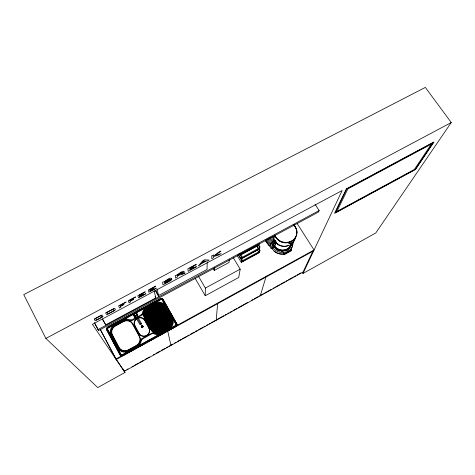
<?xml version="1.0" encoding="UTF-8"?>
<svg xmlns="http://www.w3.org/2000/svg" width="475" height="475" viewBox="0 0 475 475"><rect width="100%" height="100%" fill="white"/><g stroke="black" fill="none" stroke-linecap="round" stroke-linejoin="round"><path stroke-width="0.71" d="M233.32 257.759L240.184 269.153L238.735 277.459L205.236 295.747L205.354 288.076L198.425 276.183M207.207 262.521L207.058 269.45L158.555 295.539L155.687 290.439M171.463 322.311L171.279 323.517L155.099 332.399L153.965 331.906L171.463 322.311L153.965 331.906M287.933 252.13L288.378 251.732M144.151 314.1L144.347 312.9L160.455 304.184L161.577 304.665L144.151 314.1L144.436 313.642A4.643 4.465 -22.7 0 1 144.738 312.829L160.455 304.184M229.306 259.736L228.98 262.509L214.273 270.441L214.421 267.752M139.988 324.633L135.63 317.27L136.2 317.282M141.764 314.456A1.152 1.104 -23.7 0 0 142.257 313.832A1.199 1.152 -23.7 0 0 142.304 313.613L142.34 313.298A8.075 7.766 -22.3 0 1 146.104 307.657L155.099 302.801A8.039 7.742 -19.5 0 1 165.211 305.544L172.556 318.618A8.075 7.826 -21.4 0 1 169.527 328.647L160.473 333.628A8.117 7.849 -24.7 0 1 153.579 333.723L153.342 333.604A1.211 1.176 -28.2 0 0 152.309 333.563L152.309 333.563M216.22 320.293L217.615 303.561M296.905 231.859L296.501 234.917C297.481 231.39 296.424 227.424 293.841 224.835M142.31 313.589L142.316 313.548A1.3 1.241 -23.7 0 1 141.681 314.503L137.269 316.896M259.38 243.325L258.97 245.053L240.439 255.045L240.712 253.377M241.134 253.579L240.962 254.6L258.525 245.136L258.768 244.079L241.787 253.228M258.75 244.952L259.908 246.822L259.368 249.066L241.015 258.988L241.383 256.827L239.465 253.668M240.73 254.665L241.876 256.559L241.537 258.548L258.928 249.149L259.415 247.089L258.263 245.213M259.237 249.102L259.991 250.325L259.457 252.51L241.276 262.354L241.644 260.247L238.29 254.707M241.389 258.75L242.131 259.979L241.793 261.927L259.017 252.599L259.504 250.586L256.88 246.317M294.381 225.678L295.248 226.717A11.543 10.777 16.9 0 1 293.817 239.786C294.15 242.422 290.801 244.091 288.735 242.547A11.543 10.777 16.9 0 1 279.959 241.342C277.709 239.946 275.708 238.005 274.817 235.463M293.817 239.786L291.484 241.49L288.735 242.547L288.545 243.087C290.647 244.607 293.793 242.974 293.829 240.374M142.738 325.951L142.951 326.723A0.76 0.713 -26.5 0 1 141.787 327.346L141.324 326.319A0.843 0.796 -26.5 0 0 141.918 327.311A0.843 0.796 -26.5 0 0 142.933 326.592A0.843 0.796 -26.5 0 0 142.156 325.713M141.283 326.527L141.52 326.859A0.677 0.635 -26.5 0 0 142.565 326.99A0.618 0.582 -26.5 0 1 141.532 326.58M171.19 322.614L171.172 322.709A4.613 4.477 -20.9 0 1 170.875 323.522L155.099 332.399M133.724 313.827L133.695 314.67M133.677 314.302C133.671 312.782 136.04 312.081 136.735 313.488M272.585 236.556L269.8 246.477L265.822 241.282L266.184 239.893M266.469 242.41L267.36 239.026M267.199 243.503L268.488 238.664M267.995 244.542L269.865 237.66M268.862 245.539L271.219 237.001M274.805 240.451L271.195 243.141L270.127 246.923L271.225 248.692L274.538 247.107L275.856 242.725M272.151 242.612L274.105 235.784M272.703 242.256L273.57 243.408L275.69 242.262M272.852 242.084L274.877 235.238M271.225 248.692C271.189 245.142 273.701 243.206 276.498 241.941M273.523 243.574L275.72 242.167M272.644 245.326L273.22 245.011L273.6 243.711M272.519 247.647L272.033 248.478M274.817 241.116L274.948 240.683L275.928 242.25M274.318 246.78L275.482 242.909L273.416 244.031L272.317 247.784L274.318 246.78L273.22 245.011M275.767 241.995L275.637 242.428C278.617 246.222 284.341 247.713 288.586 245.219M260.247 295.836L266.012 276.824M277.715 239.204C282.821 244.168 292.214 243.283 295.777 236.924C292.44 243.521 282.779 244.506 277.632 239.477L275.856 236.948A11.406 10.646 16.9 0 1 274.894 235.012M160.081 331.888L167.978 327.34A8.235 7.974 -21.1 0 0 169.504 326.272L170.715 324.936L156.673 332.678A6.252 6.05 -24.7 0 0 160.081 331.888L168.221 327.418A6.223 6.032 -21.4 0 0 170.691 324.983L170.715 324.936M283.836 253.341L283.634 253.923L284.163 254.743L291.329 250.687L291.519 250.177L290.872 249.179L290.682 249.678L291.329 250.687M294.168 226.029L294.678 224.574L294.025 224.948M289.091 243.384L289.281 242.844M289.685 243.574L289.875 243.04M295.598 227.293L295.492 227.572L294.203 225.678M290.296 243.663L290.492 243.129M290.914 243.639L291.11 243.105M295.676 237.197L296.602 234.638M296.804 232.138L296.436 229.092M291.513 243.509L291.709 242.974M292.072 243.271L292.267 242.737M292.564 242.939L292.76 242.398M292.98 242.517L293.182 241.983M293.301 242.03L293.722 240.95M315.103 204.357L319.147 210.562L318.529 212.022L98.586 330.505L94.27 322.561M116.28 359.45L124.325 371.343L303.062 272.05L312.995 250.871M302.991 273.457L342.137 190.517L92.399 324.324L124.978 372.447L97.749 387.588L45.873 338.426L23.75 294.613L425.339 87.412L451.25 122.544L375.743 233.005L302.991 273.457L302.45 272.603M144.928 311.493L144.952 311.446A6.223 5.985 -22.3 0 1 147.44 309.047L155.533 304.671A6.199 5.967 -19.5 0 1 158.899 303.905L144.928 311.493L145.867 310.353A7.475 7.196 -22.5 0 1 147.648 309.035L155.42 304.831A7.446 7.173 -19.7 0 1 157.498 304.065L158.953 303.911M288.438 251.94L287.921 251.922M145.142 311.202L158.608 303.929M290.652 249.731L291.507 248.496A11.008 10.337 17.3 0 0 292.541 244.589M170.477 325.238L156.619 332.678M151.762 329.781L170.721 319.152L170.359 318.499L151.287 328.932L151.762 329.781L170.828 319.343M145.213 317.9L164.237 307.58L163.762 306.749L144.756 317.051L145.213 317.9L164.237 307.58M148.942 324.674L167.996 314.284L167.527 313.447L148.473 323.825L148.942 324.674L167.996 314.284M150.818 328.077L169.884 317.656L169.415 316.813L150.349 327.228L150.818 328.077L169.884 317.656M144.394 316.154L163.192 305.965L162.468 305.271L144.18 315.174L144.394 316.154L163.192 305.965M153.057 331.289L171.416 321.231L171.196 320.245L152.333 330.576L153.057 331.289L171.416 321.231M148.01 322.976L167.052 312.609L166.583 311.766L147.541 322.133L148.01 322.976L167.052 312.609M149.88 326.378L168.94 315.97L168.471 315.127L149.411 325.523L149.88 326.378L168.94 315.97M146.146 319.592L165.175 309.255L164.706 308.418L145.677 318.743L146.146 319.592L165.175 309.255M147.078 321.284L166.113 310.929L165.644 310.092L146.609 320.435L147.078 321.284L166.113 310.929M151.287 328.932L170.359 318.499M133.974 313.577L135.013 312.877M150.349 327.228L169.415 316.813M148.473 323.825L167.527 313.447M144.18 315.174L162.468 305.271M144.756 317.051L163.762 306.749M152.333 330.576L171.196 320.245M147.541 322.133L166.583 311.766M149.411 325.523L168.471 315.127M145.677 318.743L164.706 308.418M146.609 320.435L165.644 310.092M151.65 329.591L151.739 328.843M288.901 251.607L285.285 253.644M163.768 307.61L163.531 307.183L163.869 306.933M139.288 336.442L132.525 324.015A6.709 6.413 -29.2 0 0 123.601 321.581L115.336 326.046A6.745 6.424 -31.1 0 0 112.427 334.917L119.124 347.48A6.781 6.49 -34.1 0 0 128.161 349.956L136.473 345.384A6.745 6.478 -32.1 0 0 139.288 336.442L139.567 336.247L132.798 323.808A7.042 6.727 -29.2 0 0 123.429 321.254L115.158 325.719A7.077 6.745 -31.1 0 0 112.106 335.029L118.809 347.611A7.119 6.816 -34.1 0 0 128.286 350.206L136.616 345.634A7.077 6.798 -32.1 0 0 139.567 336.247M137.014 318.689A5.498 5.278 -26.5 0 0 135.001 325.767L139.151 333.391A5.516 5.314 -28.2 0 0 146.549 335.415A5.516 5.314 -28.2 0 0 148.835 328.1L149.12 327.904L144.94 320.304A5.831 5.599 -26.5 0 0 137.471 318.03M141.954 339.239L141.924 339.257A1.223 1.176 -31.5 0 0 141.407 340.118M287.761 252.172L288.319 251.72M153.342 333.693L153.306 333.587A1.383 1.336 -28.3 0 0 152.19 333.616L142.037 339.192A1.389 1.342 -31.5 0 0 141.396 340.207L141.372 340.421A8.235 7.909 -32.1 0 1 137.536 346.245L128.303 351.328A8.283 7.927 -34 0 1 117.978 348.496L110.812 335.035A8.235 7.849 -31.1 0 1 114.137 324.906L123.316 319.954A8.194 7.826 -29.2 0 1 130.192 319.871L130.417 319.978A1.306 1.247 -26.5 0 0 131.575 319.972L136.004 317.573M137.049 316.457L137.192 316.267A0.629 0.505 -31 0 0 137.037 316.095M123.886 370.518L124.23 371.034L125.525 370.316M126.819 369.598L128.113 368.879M131.997 366.718L133.291 365.999M134.585 365.281L138.468 363.126M139.757 362.407L143.64 360.252M144.934 359.533L149.465 357.016M153.348 354.861L154.642 354.142M155.937 353.424L159.82 351.268M161.114 350.55L164.997 348.389M166.292 347.67L167.586 346.952M168.874 346.233L172.757 344.078M174.699 343.003L175.993 342.279M177.288 341.561L181.171 339.405M182.465 338.687L186.348 336.532M187.643 335.813L188.937 335.095M190.232 334.376L194.115 332.221M195.409 331.503L197.345 330.422M198.639 329.703L202.522 327.548M203.817 326.83L205.111 326.111M206.405 325.393L207.7 324.674M208.994 323.95L210.288 323.232M211.583 322.513L215.466 320.358M216.76 319.639L223.879 315.685M225.174 314.967L226.462 314.248M227.757 313.53L229.051 312.811M230.345 312.093L231.64 311.374M232.934 310.656L236.817 308.501M238.112 307.782L247.819 302.391M251.703 300.236L252.997 299.511M254.285 298.793L258.168 296.637M259.463 295.919L263.346 293.764M264.64 293.045L271.112 289.453M273.054 288.373L274.348 287.654M275.642 286.936L279.526 284.78M280.82 284.062L284.697 281.907M285.992 281.182L287.286 280.464M288.58 279.745L292.463 277.59M293.758 276.872L295.699 275.797M296.994 275.072L300.877 272.917M122.407 355.472L115.906 359.053L100.213 329.395M145.142 342.962L146.442 342.243M150.343 340.1L151.638 339.387M155.539 337.238L156.839 336.526M163.335 332.951L164.635 332.233M173.731 327.228L314.058 249.998L297.166 223.553M175.75 326.568L123.055 355.591A2.393 2.286 -36.9 0 1 119.878 354.706L106.786 330.095A2.363 2.244 -31.1 0 1 107.813 326.99L160.152 298.775A2.292 2.203 -16.6 0 1 163.246 299.612L176.676 323.499A2.316 2.25 -19.7 0 1 175.75 326.58L175.75 326.58A2.316 2.25 -19.7 0 0 176.67 323.487L176.676 323.499M116.221 359.51L313.684 250.8M205.354 288.076L240.184 269.153M136.349 318.256L131.931 320.649A1.87 1.787 -26.6 0 1 130.15 320.673L129.948 320.572A7.505 7.173 -29.2 0 0 123.227 320.857L114.938 325.333A7.547 7.19 -31.1 0 0 111.684 335.249L118.394 347.843A7.588 7.262 -34.1 0 0 128.493 350.609L136.836 346.032A7.547 7.25 -32.1 0 0 140.748 340.45L140.79 340.147A1.882 1.817 -31.5 0 1 141.77 338.723L151.917 333.159A1.87 1.811 -28.3 0 1 153.633 333.1L153.906 333.236A7.44 7.196 -24.7 0 0 160.633 332.945L168.809 328.445A7.404 7.173 -21.4 0 0 171.778 318.63L164.908 306.387A7.368 7.095 -19.5 0 0 155.004 303.703L146.876 308.091A7.404 7.119 -22.3 0 0 143.04 313.494L142.999 313.791A1.817 1.74 -23.8 0 1 142.031 315.18L137.613 317.573M134.075 313.809L108.062 327.857A1.419 1.348 -31.1 0 0 107.534 329.454L120.798 354.374A1.431 1.372 -36.9 0 0 122.431 354.825L175.453 325.654A1.389 1.348 -19.6 0 0 175.934 324.063L162.337 299.868A1.372 1.324 -16.6 0 0 160.74 299.434L135.369 313.108M134.146 313.951L108.152 327.988A1.283 1.217 -31.1 0 0 107.677 329.436L120.923 354.314A1.294 1.241 -36.9 0 0 122.402 354.724L175.382 325.577A1.253 1.217 -19.7 0 0 175.815 324.14L162.236 299.98A1.241 1.193 -16.6 0 0 160.793 299.588L135.44 313.251M241.383 256.827L241.876 256.559M259.415 247.089L259.908 246.822M241.704 257.557L259.172 248.122M272.81 241.953L274.36 241.116M272.751 242.09L274.894 240.849M241.644 260.247L242.131 259.979M259.504 250.586L259.991 250.325M144.412 313.738L161.577 304.665M241.965 260.959L259.261 251.596M102.38 319.23L105.723 324.841L155.848 297.867L154.084 290.712M97.998 329.614L319.147 210.562M293.948 225.156L294.595 224.806M45.873 338.426L451.25 122.544M273.725 239.038L273.095 239.323L273.796 239.002C274.669 241.514 276.646 243.426 278.861 244.809M131.486 320.013L131.45 320.031A1.229 1.176 -26.6 0 1 130.453 320.008M285.344 253.555L286.657 253.044M141.621 326.562A0.618 0.576 -26.5 0 0 142.245 327.299L142.488 327.21M144.851 317.247L145.267 317.086L145.504 317.52M112.106 335.029L112.427 334.917M149.114 327.91A5.848 5.635 -28.2 0 1 146.686 335.659A5.848 5.635 -28.2 0 1 138.848 333.515L134.686 325.874L135.001 325.767M170.056 318.82L170.721 319.152M135.951 317.33L135.63 317.282M144.347 312.9L144.738 312.829M283.527 252.866L284.365 254.161L285.511 253.234A5.338 1.14 -32.9 0 1 291.151 250.224L291.519 250.177L284.365 254.161L284.163 254.743L283.634 253.923L282.477 254.119A11.008 10.337 17.3 0 1 272.555 249.286L271.926 248.075M283.575 253.935C280.161 254.547 276.622 253.258 274.057 250.996M156.97 332.631L158.43 332.358A8.277 7.998 -24.2 0 0 160.158 331.633M170.875 323.522L171.279 323.517M135.428 312.817L136.509 313.197M154.387 331.829L154.476 331.865A4.643 4.495 -25.2 0 0 155.337 332.049M161.144 304.683L161.055 304.653A4.613 4.447 -19 0 0 160.206 304.463M142.654 325.892L142.714 326.212A0.677 0.635 -26.5 0 1 142.755 326.699M141.657 327.216L141.491 327.091M162.177 305.573L162.735 306.001M153.342 330.927L152.778 330.475M133.986 315.204L135.892 315.37L136.806 313.732M141.865 327.228L141.746 327.133A0.76 0.713 -26.5 0 0 142.637 327.079A0.849 0.802 -26.7 0 0 142.951 326.515M277.632 239.477L275.779 237.221A11.394 10.634 16.9 0 1 274.817 235.291M133.766 314.913L134.342 315.519A14.113 10.777 -28 0 1 136.473 317.989A0.808 0.623 -26.6 0 0 137.495 318.143A0.808 0.623 -26.6 0 0 137.898 317.217A13.912 10.688 -25.2 0 1 136.865 314.088L136.687 313.387M141.977 326.212L137.233 318.078M141.378 326.931L141.592 327.115A0.76 0.713 -26.5 0 1 141.384 326.562M290.593 249.363L291.151 250.224M303.062 272.05L303.4 272.591M142.559 325.981L142.892 326.509M275.007 240.475L275.838 241.811M274.752 240.617L275.874 242.416M272.389 241.894L273.511 243.693M271.831 242.321L272.947 244.12M273.012 245.913L273.743 247.095M271.195 243.141L272.312 244.94M257.017 246.05L258.543 248.532M257.159 249.571L258.643 251.993M266.226 276.118L266.594 276.723M239.709 253.834L240.439 255.045M238.361 254.6L241.015 258.988M237.215 255.639L241.276 262.354M137.631 316.991L141.639 323.701M213.144 268.535L214.273 270.441M195.178 278.421L205.236 295.747M164.504 306.613L171.368 318.844A6.941 6.727 -21.4 0 1 168.583 328.059L160.419 332.542A6.977 6.745 -24.7 0 1 151.02 329.977L144.216 317.615A6.941 6.68 -22.3 0 1 147.102 308.477L155.212 304.095A6.911 6.656 -19.5 0 1 164.504 306.613M155.248 290.48L158.828 296.863M164.392 308.72L164.718 309.296M165.33 310.395L165.656 310.977M166.274 312.081L166.594 312.645M167.218 313.767L167.533 314.319M168.156 315.436L168.482 316.012M169.106 317.134L169.421 317.692M155.129 296.59L155.848 297.867M146.122 318.636L146.442 319.224M147.054 320.328L147.375 320.916M147.992 322.032L148.307 322.602M148.93 323.736L149.239 324.294M149.857 325.423L150.177 326.004M150.801 327.133L151.109 327.697M148.835 328.1L144.667 320.518A5.498 5.278 -26.5 0 0 138.261 318.108M102.636 319.034L105.723 324.841M123.209 369.111L123.892 370.393M124.23 371.034L124.978 372.447M123.203 369.229L124.634 371.943M100.261 329.365L116.494 359.913M94.774 323.291L98.586 330.505M273.576 238.753L274.918 241.3A11.376 10.64 17 0 0 287.043 246.056A11.376 10.64 17 0 0 295.515 237.078M123.429 321.254L123.601 321.581M265.252 240.124L265.822 241.282M295.777 228.172L296.335 229.372M141.479 326.966L141.402 326.61L141.669 327.174M141.402 326.604L141.449 326.717A0.76 0.713 -26.5 0 1 141.485 326.527M142.049 339.18L141.995 339.346A1.223 1.176 -31.5 0 0 141.55 339.857M134.562 312.93L134.651 313.162A1.645 1.573 -24.9 0 1 135.054 313.013M133.641 314.569L133.813 315.014M157.059 289.032L158.555 295.539M167.74 331.122L170.929 345.456M170.893 320.554L170.97 321.266M144.685 315.78L144.614 315.079M293.615 240.332L293.627 240.914M144.94 308.691A8.069 7.76 -22.3 0 1 145.32 308.364M171.113 327.477A8.069 7.82 -21.4 0 1 170.371 328.166M155.598 302.735A8.033 7.737 -19.5 0 1 156.073 302.563M164.653 304.891A8.033 7.737 -19.5 0 1 164.962 305.271M134.686 325.874A5.831 5.599 -26.5 0 1 136.83 318.375M137.239 316.677A1.597 1.526 -25.1 0 0 137.067 314.812A1.597 1.526 -25.1 0 1 137.317 315.162M134.354 316.279A1.597 1.526 -25.1 0 0 136.248 317.383A1.662 1.591 -25.1 0 1 134.229 315.822M136.378 314.408A1.597 1.526 -25.1 0 1 136.752 314.569M123.838 319.871A8.188 7.826 -29.2 0 1 124.319 319.699M127.389 351.809A8.277 7.921 -34.1 0 1 126.386 352.076M118.946 349.778A8.277 7.921 -34.1 0 1 118.619 349.404M113.359 325.613A8.229 7.843 -31.1 0 1 113.768 325.304M135.85 317.466A1.597 1.526 -25.1 0 1 134.366 316.308M136.39 314.438A1.597 1.526 -25.1 0 1 136.764 314.598M160.265 332.233A6.65 6.43 -24.7 0 1 151.299 329.787M136.598 313.464A1.645 1.573 -24.9 0 1 136.931 315.002M135.708 316.095A1.645 1.573 -24.9 0 1 133.754 314.515M133.837 314.106A1.645 1.573 -24.9 0 1 134.3 313.405M135.476 312.972A1.645 1.573 -24.9 0 1 136.278 313.203M136.705 314.296A1.799 1.722 -25.1 0 1 137.477 316.599M135.975 317.591A1.799 1.722 -25.1 0 1 134.146 315.548M136.652 314.355A1.698 1.627 -25.1 0 1 137.376 316.534M135.963 317.466A1.698 1.627 -25.1 0 1 134.235 315.537M136.373 314.29A1.662 1.591 -25.1 0 1 137.275 316.647M136.562 313.922A1.668 1.597 -25 0 1 137.073 316.124M136.034 316.867A1.668 1.597 -25 0 1 134.098 314.878M136.58 313.613A1.573 1.508 -24.9 0 1 136.919 315.079A1.627 1.556 -24.9 0 0 136.616 313.577M133.867 314.664A1.573 1.508 -24.9 0 0 135.767 316.142A1.627 1.556 -24.9 0 1 133.813 314.658M133.938 314.266A1.573 1.508 -24.9 0 1 134.11 313.904M135.898 313.209A1.573 1.508 -24.9 0 0 135.494 313.156A1.627 1.556 -24.9 0 1 136.295 313.322M133.891 314.254A1.627 1.556 -24.9 0 1 134.336 313.553M134.68 313.31A1.627 1.556 -24.9 0 1 135.078 313.156M140.167 324.075A1.116 0.718 -30.2 0 1 141.117 323.558M142.173 325.844A0.76 0.713 -26.5 0 1 142.761 326.931M142.239 325.998A0.76 0.713 -26.5 0 1 142.607 326.093M142.743 326.426A0.618 0.576 -26.5 0 1 142.245 327.299M293.081 241.698A11.079 10.397 17.2 0 1 285.796 252.172A11.079 10.397 17.2 0 1 273 247.778M291.43 243.93A9.494 8.912 17.2 0 1 284.246 250.978A9.494 8.912 17.2 0 1 274.408 247.113M291.395 243.948A9.53 8.936 17.2 0 1 283.86 249.981A9.53 8.936 17.2 0 1 274.586 246.002M291.217 244.75A9.488 8.9 17.2 0 1 285.356 250.925M282.946 251.376A9.488 8.9 17.2 0 1 281.711 251.376M279.87 251.085A9.488 8.9 17.2 0 1 276.011 249.138M273.351 244.144A9.518 8.93 17.2 0 0 282.536 250.301A9.518 8.93 17.2 0 0 291.3 244.203A9.5 8.912 17.2 0 1 283.908 250.687A9.5 8.912 17.2 0 1 274.36 246.768M287.399 250.159A5.332 1.152 -32.9 0 1 288.076 249.797M211.856 255.912L211.737 258.715L213.596 257.717L213.661 256.488L218.34 255.182L221.291 253.602L215.496 255.259L220.869 251.091L218.179 252.528L213.679 256.084L213.738 254.903L211.856 255.912M182.329 272.721L177.228 275.672L177.145 274.942C178.416 275.15 181.515 271.272 182.329 272.721M169.812 279.3L164.599 282.287L164.487 281.681L169.284 279.128L169.812 279.3M184.169 271.896L181.313 273.962L185.143 272.947L182.447 274.39L179.075 275.156L177.282 276.118L177.401 277.091L175.542 278.089L175.21 275.494C176.967 276.141 183.219 268.969 184.169 271.896M171.813 279.543L170.543 280.731L163.002 284.798L162.515 282.281C165.08 282.156 169.367 276.699 171.57 278.32A1.425 0.374 -29.6 0 1 170.816 279.14L170.222 279.514L171.641 279.08L171.813 279.543M346.346 188.961L334.554 213.34L415.542 169.444L434.008 141.972L346.346 188.961M346.792 188.925L335.202 212.818L415.215 169.456L433.253 142.571L346.792 188.925M347.902 188.836L336.828 211.506L414.384 169.486L431.371 144.079L347.902 188.836M94.507 318.897L94.353 319.473L95.018 320.494L95.635 320.649L102.398 317.122L103.063 316.19L101.579 316.588L101.87 317.08L96.443 319.984L95.546 318.571L101.021 315.649L101.288 316.095L102.457 315.145L101.258 315.192L94.507 318.897M105.972 312.77L105.8 313.352L106.388 314.408L106.976 314.575L114.707 310.537L115.401 309.587L114.873 308.501L114.303 308.322L105.972 312.77M201.091 263.815L200.165 264.908L198.312 265.899L202.837 260.728L204.648 259.76L209.184 260.08L207.106 261.191L206.162 261.102L201.091 263.815M203.674 260.817L201.887 262.895L205.396 261.018L203.674 260.817M169.985 280.434L164.795 283.343L164.677 282.702L169.925 280.024A4.091 1.063 -29.5 0 1 169.985 280.434M175.845 326.171L122.663 355.442A2.12 2.025 -36.9 0 1 120.24 354.777L106.899 329.703A2.096 1.989 -31.1 0 1 107.683 327.334L160.508 298.852A2.031 1.953 -16.6 0 1 162.866 299.488L176.546 323.819A2.048 1.995 -19.6 0 1 175.845 326.171M175.685 326.456L122.989 355.46A2.256 2.161 -36.9 0 1 119.991 354.635L106.905 330.036A2.232 2.12 -31.1 0 1 107.878 327.103L160.212 298.888A2.167 2.084 -16.6 0 1 163.133 299.678L176.552 323.546A2.185 2.126 -19.7 0 1 175.685 326.456M168.417 327.75L160.271 332.257A6.644 6.43 -24.7 0 1 151.311 329.816L144.501 317.431A6.614 6.365 -22.3 0 1 147.25 308.714L155.355 304.338A6.585 6.341 -19.5 0 1 164.213 306.743L171.077 318.992A6.614 6.413 -21.4 0 1 168.417 327.75M143.082 293.877L139.359 295.866L139.157 295.254L145.267 291.988L145.178 291.686L137.768 295.652L138.504 297.831L145.89 293.877L145.801 293.574L139.68 296.851L139.454 296.157L143.082 293.877M153.526 288.289L149.821 290.272L149.655 289.643L155.729 286.395L155.658 286.087L148.289 290.029L148.901 292.262L156.239 288.337L156.168 288.028L150.088 291.282L149.898 290.569L153.526 288.289M123.815 304.315L120.347 306.167L120.032 305.484L126.13 302.225L126.012 301.934L118.596 305.894L119.558 307.972L120.852 307.277L120.472 306.446L123.933 304.594L123.815 304.315M133.344 299.214L129.895 301.061L129.622 300.354L135.684 297.118L135.583 296.816L128.208 300.758L129.058 302.884L130.34 302.195L130.007 301.346L133.451 299.499L133.344 299.214M193.64 267.205L189.911 269.2L189.947 269.865L196.389 266.416L196.401 266.92L188.1 271.362L187.928 268.696L196.252 264.248L196.264 264.717L189.852 268.143L189.881 268.743L193.622 266.748L193.64 267.205M114.226 310.466L107.795 313.91L107 312.449L113.483 308.982L114.226 310.466"/></g></svg>
